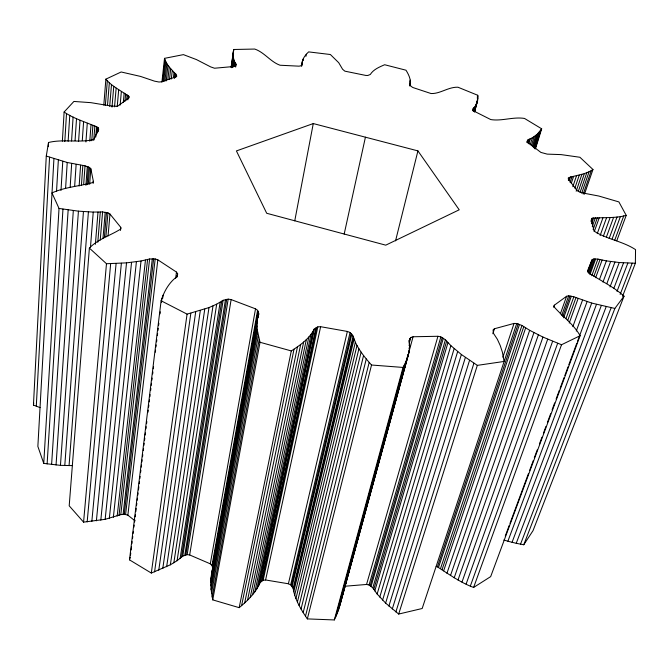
<?xml version="1.0" encoding="UTF-8"?>
<svg xmlns="http://www.w3.org/2000/svg" width="669" height="669" viewBox="0 0 669 669"><rect width="100%" height="100%" fill="white"/><g stroke="black" fill="none" stroke-linecap="round" stroke-linejoin="round"><path stroke-width="1" d="M177.335 276.698L177.62 273.73L176.465 272.074L157.834 259.84L155.2 258.945L149.613 258.987L141.025 260.985L126.525 262.867L106.48 263.72L89.378 248.09C98.134 238.933 110.82 235.429 120.947 228.882L120.746 227.326L109.984 214.055L107.96 212.859L102.6 211.939L93.242 212.09L78.424 211.153L59.031 208.444L51.965 192.931C64.868 187.069 79.293 186.25 92.64 182.578L93.351 181.282L90.825 168.739L89.554 167.451L85.03 165.82L67.226 162.475L46.278 156.061L48.519 142.489C63.279 138.851 79.787 143.015 93.877 139.528L98.636 128.975L98.192 127.737C87.079 122.285 74.535 119.224 64.115 112.024L73.899 101.445L90.892 102.658L111.69 106.103L116.406 106.296L118.296 105.761L128.883 97.875L129.209 96.821C121.766 90.775 112.175 86.903 105.878 79.134L121.156 71.984L140.498 76.408L154.539 81.158L158.979 82.019L161.137 81.844L175.888 76.935L176.817 76.099C173.288 70.203 166.213 65.796 164.515 58.354L183.415 54.632L196.494 59.6L210.668 66.9L214.532 68.23L234.2 66.465L235.622 65.905L236.048 64.115C233.021 59.942 232.486 54.381 233.799 49.489L254.764 49.054C264.514 52.425 270.677 61.974 280.068 65.236L298.943 66.164L300.674 65.897L302.212 64.467C301.66 59.466 305.223 55.126 308.626 51.889L330.369 54.515L338.723 62.71L342.612 69.292L344.853 71.157L365.834 75.438L367.816 75.472L370.3 74.476C373.444 69.409 379.398 67.025 384.65 64.742L405.983 70.203C408.868 74.803 411.644 80.497 409.754 86M622.53 296.375L635.366 263.252L635.55 249.637C622.797 241.2 606.474 239.193 594.022 231.048L591.371 219.348L591.981 218.328C603.237 217.074 615.037 218.554 626.217 215.368L618.892 201.921L598.805 196.034L583.05 193.04L578.601 191.568L576.946 190.381L568.382 179.158L568.274 178.021C576.185 174.927 585.626 174.701 592.968 169.5L579.914 157.265L561.149 154.614L547.192 154.121L540.886 152.415L527.833 142.447L527.13 141.318L528.167 139.645L532.348 137.806L537.249 134.218L541.673 128.808L524.529 118.446C513.207 116.59 501.8 121.373 490.778 119.575L474.547 111.405L473.309 110.368L473.2 108.495C477.022 105.351 478.235 100.024 477.783 95.282L457.964 87.221C448.381 86.845 440.219 93.919 431.07 93.543L412.848 87.522L410.741 86.084L410.239 83.968M635.366 263.252L619.251 262.524L606.373 260.877L597.894 259.079L593.386 259.054L592.015 259.848L587.541 270.861L588.009 272.342C599.784 280.42 613.272 286.374 624.026 296.175L614.87 308.442L591.714 303.065L573.843 296.793L568.675 295.849L566.601 296.267L554.325 305.206L553.882 306.619C562.269 316.353 573.601 324.089 580.115 335.713L561.525 344.744L542.96 337.076L529.664 330.31L521.954 325.46L516.727 323.495L514.035 323.436L494.441 328.747L493.07 329.917L493.421 333.246L497.368 339.292L500.245 345.589L502.386 352.145L504.083 361.452L477.332 365.366L461.376 354.503L450.881 345.656L445.429 339.743L440.854 336.9L437.936 336.281L413.074 336.758L410.808 337.494L409.119 340.496C410.942 349.828 407.53 359.353 403.031 367.432L371.529 365.023C365.291 358.099 359.362 350.723 355.348 342.252C353.7 338.029 352.622 332.501 347.353 331.439L320.635 326.706L317.825 326.873L314.204 329.081L259.923 582.883C255.709 593.002 247.463 600.787 239.168 607.661L212.742 599.876L211.078 589.514L210.894 578.869L257.189 319.623L258.778 313.861L258.385 312.164L257.59 310.341L255.516 308.835L231.123 299.57L228.179 299.135L223.128 300.297L216.689 304.161L208.996 307.573L187.069 314.121L161.112 300.774C163.98 291.634 168.906 282.703 176.691 276.882L177.603 274.625M40.073 407.613L33.45 405.079L46.278 156.061M48.302 146.662L48.519 142.489M36.293 406.2L49.565 157.215M53.93 158.687L37.865 446.415L43.744 463.4L60.453 465.356L72.411 465.607M56.539 191.275L58.354 160.042M62.376 141.176L64.115 112.024M43.744 463.4L59.031 208.444M61.004 190.448L62.769 161.304M64.801 141.56L66.515 113.437M47.123 463.926L62.961 209.104M68.138 141.318L69.768 115.269M65.587 188.491L67.226 162.475M71.558 141L73.105 117.025M51.605 464.495L68.154 209.874M70.136 187.454L71.692 163.529M75.062 140.607L76.517 118.722M74.652 186.291L76.132 164.465M56.054 464.988L73.322 210.568M78.599 141.176L80.021 120.32M79.151 186.024L80.606 165.243M82.279 140.615L83.592 121.85M60.453 465.356L78.424 211.153M81.426 185.296L82.831 165.569M85.925 141.962L87.271 123.28M83.667 184.585L85.03 165.82M64.784 465.574L83.441 211.588M85.908 185.288L87.288 166.531M89.78 141.201L91.017 124.593M87.121 184.644L88.433 166.924M88.308 184.134L89.554 167.451M91.762 140.741L92.924 125.17M89.646 184.318L90.825 168.739M93.76 140.314L94.873 125.722M69.066 465.674L88.4 211.922M95.784 137.028L96.579 126.65M96.955 133.374L97.431 127.143M93.183 183.365L93.351 181.282M97.875 131.893L98.192 127.737M89.378 248.09L69.2 505.814L83.575 522.138L105.158 519.32L120.796 514.637L124.267 514.244L127.863 515.147L134.929 520.775M98.468 131.057L98.636 128.975M90.457 247.413L93.242 212.09M103.804 105.1L105.878 79.134M105.326 105.568L107.341 80.623M95.374 244.285L97.992 212.115M107.492 105.451L109.365 82.563M97.799 242.27L100.3 212.065M109.691 106.338L111.506 84.478M100.241 240.046L102.6 211.939M112.007 107.082L113.755 86.334M102.976 238.306L105.2 212.29M114.55 106.823L116.147 88.141M104.364 237.478L106.513 212.508M105.886 236.784L107.96 212.859M117.234 106.513L118.672 89.897M108.06 235.906L109.984 214.055M120.152 105.1L121.348 91.594M83.575 522.138L106.48 263.72M123.313 102.549L124.158 93.192M124.969 101.245L125.63 93.969M87.171 521.887L110.661 263.695M126.667 99.89L127.143 94.689M127.879 99.857L128.264 95.7M128.599 98.293L128.791 96.211M91.837 521.402L116.097 263.511M120.445 230.445L120.746 227.326M257.189 319.623L257.113 329.198L260.015 342.277L212.742 599.876M96.386 520.833L121.382 263.243M100.818 520.148L126.525 262.867M105.158 519.32L131.55 262.365M109.34 518.375L136.401 261.738M113.354 517.296L141.025 260.985M161.915 82.237L164.515 58.354M162.667 81.493L165.034 59.758M163.738 81.325L165.895 61.64M164.917 81.125L166.857 63.488M117.184 516.067L145.457 260.082M166.221 80.916L167.952 65.336M119.032 515.389L147.581 259.572M167.852 79.569L169.24 67.151M169.5 79.302L170.662 68.94M120.796 514.637L149.613 258.987M171.306 79.001L172.242 70.705M123.104 514.352L152.289 258.861M173.43 77.612L174.024 72.419M124.267 514.244L153.627 258.819M174.408 78.44L175.002 73.247M175.704 77.169L176.064 74.067M125.613 514.302L155.2 258.945M127.863 515.147L157.834 259.84M341.123 598.763L340.914 600.428L381.882 450.371M212.893 569.127L212.014 565.355L210.292 563.825L189.67 554.961L187.153 554.634L182.754 556.165L177.076 560.706L170.344 564.82L151.311 573.057L129.493 559.861L161.112 300.774M130.497 555.119L130.756 553.046M131.132 549.943L131.509 546.832M131.893 543.73L132.144 541.656M132.529 538.553L132.78 536.479M133.156 533.377L133.415 531.303M133.917 527.164L134.176 525.09M134.553 521.987L134.803 519.913M135.188 516.811L135.439 514.737M135.815 511.634L136.2 508.524M136.576 505.421L136.836 503.347M137.212 500.245L137.463 498.171M137.847 495.068L138.098 492.994M138.483 489.892L138.859 486.781M139.236 483.679L139.495 481.605M139.871 478.502L140.122 476.428M140.632 472.289L140.883 470.223M141.268 467.113L141.519 465.039M141.895 461.936L142.154 459.862M142.53 456.76L142.79 454.686M143.291 450.546L143.542 448.481M143.927 445.37L144.178 443.304M144.563 440.194L144.813 438.128M145.19 435.017L145.449 432.943M145.951 428.804L146.202 426.738M146.586 423.628L146.837 421.562M147.983 412.238L148.234 410.172M148.61 407.061L148.869 404.996M149.246 401.885L149.496 399.819M149.881 396.709L150.132 394.643M150.642 390.495L150.893 388.43M151.269 385.319L151.529 383.253M151.905 380.143L152.156 378.077M152.666 373.938L152.917 371.864M153.301 368.761L153.552 366.687M155.325 352.195L155.576 350.121M155.961 347.019L156.212 344.945M156.596 341.842L156.847 339.768M157.349 335.629L157.608 333.555M157.984 330.453L158.235 328.379M158.62 325.276L158.871 323.202M160.016 313.886L160.267 311.813M161.405 302.497L161.915 298.357M162.701 298.341L163.085 295.238M175.671 278.287L176.465 272.074M177.21 276.832L177.62 273.73M33.45 405.079L33.718 403.131M151.311 573.057L187.069 314.121M154.572 571.878L190.841 313.209M158.762 570.239L195.683 311.93M231.139 67.226L233.498 50.727M231.198 67.51L233.799 49.489M231.516 67.076L233.138 55.736M231.85 67.736L233.33 57.417M232.486 67.36L233.682 59.098M233.347 66.992L234.242 60.787M234.409 66.582L235.003 62.46M235.02 66.382L235.471 63.287M235.672 67.059L236.048 64.115M162.776 568.508L200.307 310.55M166.648 566.71L204.756 309.111M170.344 564.82L208.996 307.573M173.831 562.821L212.993 305.925M177.076 560.706L216.689 304.161M180.103 558.515L220.134 302.313M181.483 557.352L221.698 301.318M182.754 556.165L223.128 300.297M184.786 555.32L225.461 299.637M185.873 554.936L226.707 299.344M187.153 554.634L228.179 299.135M189.67 554.961L231.123 299.57M210.292 563.825L255.516 308.835M212.014 565.355L257.59 310.341M301.577 65.997L302.329 61.406M301.694 66.089L302.798 59.917M212.441 566.367L258.134 311.294M303.049 60.519L303.417 58.462M212.625 567.304L258.385 312.164M211.279 575.491L257.757 316.654M210.894 578.869L258.226 315.241M213.444 566.058L213.812 564.009M215.468 554.777L215.836 552.728M218.788 536.329L219.156 534.272M220.812 525.048L221.18 522.999M222.1 517.873L222.476 515.824M224.132 506.592L224.5 504.543M228.188 484.038L228.555 481.989M231.499 465.591L231.867 463.533M232.795 458.407L233.163 456.358M233.531 454.31L233.899 452.261M242.186 406.125L242.563 404.076M244.218 394.852L244.586 392.795M251.586 353.842L251.954 351.794M258.226 316.939L258.778 313.861M210.76 582.339L256.896 325.92M305.942 56.288L306.31 54.239M210.81 585.877L257.113 329.198M211.078 589.514L257.59 332.568M211.521 593.219L258.284 336.022M212.157 596.999L259.196 339.568M294.753 220.845L313.276 123.564L417.924 150.893L459.21 209.807L385.745 245.163L266.697 213.269L236.416 150.926L313.276 123.564M353.173 335.98L293.173 588.411C294.904 599.658 301.025 609.66 307.347 618.9L334.324 619.946L338.305 610.571L340.596 602.117M239.168 607.661L291.291 350.924C300.138 345.221 309.454 338.79 314.204 329.081M241.593 605.654L294.026 349.193M244.662 602.953L297.471 346.843M247.53 600.218L300.682 344.46M250.206 597.442L303.659 342.026M252.648 594.624L306.36 339.543M254.897 591.756L308.827 337.017M256.879 588.837L310.985 334.425M258.594 585.893L312.816 331.791M259.313 584.397L313.577 330.453M259.923 582.883L261.378 581.553L315.827 327.935M261.378 581.553L262.123 580.884L316.654 327.358M262.123 580.884L263.16 580.299L317.825 326.873M263.16 580.299L265.593 579.973L320.635 326.706M344.184 234.066L365.425 137.178M293.173 588.411L290.672 584.848L288.398 583.769L347.353 331.439M290.672 584.848L350.054 332.56M409.754 82.128L410.231 80.104M409.679 84.729L410.398 81.685M291.508 585.768L351.083 333.455M409.88 85.256L410.356 83.224M292.094 586.646L351.81 334.291M293.398 590.05L353.525 337.502M293.766 591.731L354.06 339.083M294.703 595.109L355.348 342.252M295.941 598.563L356.995 345.513M297.421 602.041L358.927 348.825M299.11 605.537L361.109 352.153M301.042 609.058L363.576 355.523M395.546 240.873L417.924 150.893M303.174 612.62L366.278 358.952M305.482 616.191L369.188 362.397M307.347 618.9L371.529 365.023M409.211 340.998L409.763 338.991M409.052 342.26L410.147 338.23M409.16 343.532L410.808 337.494M472.649 110.502L473.2 108.495M334.324 619.946L403.031 367.432M409.052 345.538L409.595 343.532M473.067 110.912L473.886 107.901M335.579 617.378L404.319 365.107M473.393 111.313L474.488 107.283M477.24 97.298L477.783 95.282M409.068 348.608L409.62 346.592M474.104 110.987L475.475 105.953M477.332 98.594L477.883 96.579M337.025 613.975L405.774 362.013M474.547 110.326L477.842 98.276M382.434 448.355L387.928 428.21M388.48 426.195L403.332 371.813M403.875 369.798L405.255 364.764M405.799 362.749L407.998 354.687M408.55 352.68L409.378 349.653M474.371 111.572L476.295 104.54M338.305 610.571L413.074 336.758M474.455 112.099L477.683 99.907M340.27 603.806L408.851 352.747M474.63 111.589L477.373 101.512M339.384 607.184L408.057 355.841M129.493 559.861L130.246 557.185M344.945 586.236L366.545 584.463L437.936 336.281M516.727 323.495L422.172 608.506L398.674 614.058L385.62 603.095L377.14 594.013L372.817 587.85L369.037 584.99L440.854 336.9M370.166 585.659L442.209 337.577M371.086 586.379L443.321 338.288M372.817 587.85L445.429 339.743M373.762 589.414L446.641 341.232M374.791 590.944L447.946 342.704M211.889 572.229L212.357 570.665M377.14 594.013L450.881 345.656M379.766 597.066L454.151 348.616M382.609 600.093L457.663 351.568M385.62 603.095L461.376 354.503M526.921 142.388L527.532 140.398M527.256 142.631L528.167 139.645M528.075 143.25L529.304 139.252M528.845 143.802L530.375 138.809M530.199 144.788L532.348 137.806M388.89 606.064L465.381 357.43M531.362 145.658L534.13 136.693M532.373 146.436L535.752 135.489M533.235 147.188L537.249 134.218M533.987 147.824L538.62 132.872M534.59 148.359L539.841 131.442M535.041 148.928L540.928 129.962M392.293 608.991L469.554 360.323M535.476 148.752L541.673 128.808M395.872 611.918L473.92 363.225M398.674 614.058L477.332 365.366M492.852 333.722L494.441 328.747M502.896 357.171L514.035 323.436M580.115 335.713L490.67 576.619L473.61 587.449C460.439 582.599 449.016 574.286 437.401 566.869L518.174 323.938M438.513 567.354L519.495 324.432M568.357 180.262L569.344 177.293M569.219 180.68L570.54 176.725M440.587 568.349L521.954 325.46M570.105 182.503L572.095 176.574M571.293 183.298L573.617 176.382M442.058 569.628L523.76 326.715M572.831 186.701L576.494 175.855M443.622 570.858L525.65 327.927M574.888 188.048L579.245 175.178M576.185 191.209L581.896 174.4M446.942 573.274L529.664 330.31M578.342 191.309L584.405 173.539M580.098 192.287L586.855 172.569M581.721 193.182L589.163 171.523M450.471 575.608L533.921 332.644M583.201 194.094L591.363 170.394M584.463 194.161L592.968 169.5M454.176 577.84L538.361 334.885M458.006 580.006L542.96 337.076M553.631 307.18L554.325 305.206M461.978 582.08L547.702 339.191M590.936 221.28L591.981 218.328M591.781 220.996L592.826 218.044M591.597 223.781L593.687 217.885M560.329 313.937L566.601 296.267M592.274 226.448L595.418 217.601M561.692 315.467L568.675 295.849M466.117 584.087L552.627 341.257M593.127 229.559L597.333 217.768M562.746 316.579L570.097 295.991M594.289 231.608L599.207 217.86M563.633 317.808L571.351 296.233M566.091 318.36L573.843 296.793M470.349 586.044L557.662 343.281M597.25 233.64L602.894 217.935M567.814 320.25L575.95 297.705M600.135 235.505L606.515 217.86M587.75 271.639L592.015 259.848M569.227 323.068L578.108 298.566M473.61 587.449L561.525 344.744M588.402 272.801L593.386 259.054M589.213 273.68L594.565 258.953M603.329 236.274L610.095 217.668M589.933 274.675L595.653 258.97M572.848 326.639L582.507 300.18M591.806 275.753L597.894 259.079M606.449 236.935L613.598 217.366M593.888 276.264L600.001 259.597M609.166 238.465L617.061 216.965M595.619 277.727L602.108 260.082M576.268 331.055L587.081 301.669M612.127 239.009L620.447 216.455M599.474 279.491L606.373 260.877M614.686 240.347L623.759 215.87M505.262 536.095L509.26 525.324M509.987 523.367L528.51 473.435M529.597 470.499L533.235 460.707M534.322 457.763L537.224 449.936M539.406 444.057L541.949 437.208M543.404 433.286L545.946 426.437M547.401 422.515L550.671 413.71M552.117 409.788L554.66 402.939M556.115 399.017L559.384 390.211M560.112 388.246L564.109 377.475M564.837 375.518L568.106 366.712M568.826 364.747L576.82 343.205M577.548 341.249L591.714 303.065M616.751 240.798L626.217 215.368M602.97 282.101L610.638 261.537M503.807 540.017L507.888 541.204L596.472 304.362M606.858 283.606L614.945 262.081M507.888 541.204L512.061 542.291L601.314 305.574M610.011 286.959L619.251 262.524M512.061 542.291L516.234 543.287L606.173 306.703M613.891 288.247L623.55 262.85M617.01 291.375L627.856 263.076M516.234 543.287L520.532 544.156L611.148 307.732M620.155 294.419L632.188 263.218M520.532 544.156L523.76 544.758L614.87 308.442M624.026 296.175L533.026 530.651L523.76 544.758M265.593 579.973L288.398 583.769M366.545 584.463L369.037 584.99M260.015 342.277L291.291 350.924M436.163 566.459L437.401 566.869"/></g></svg>
